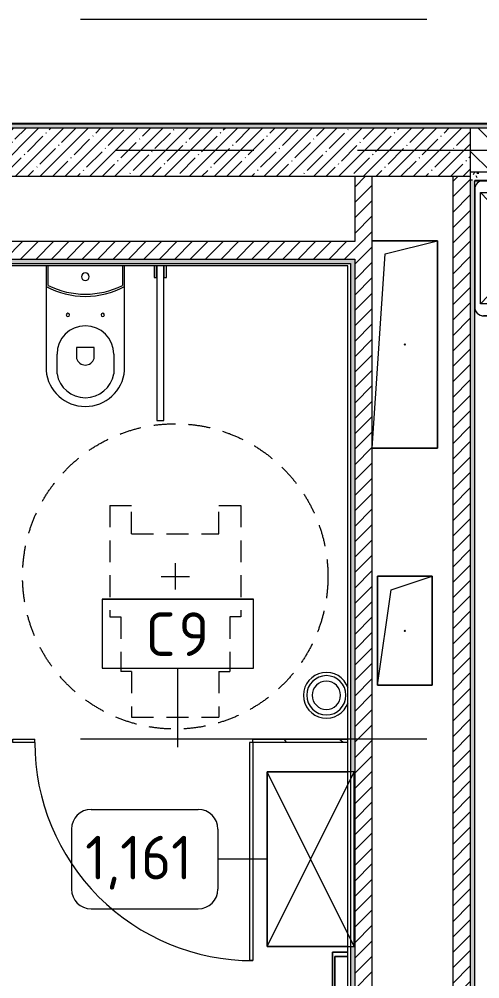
# Model space of a CAD drawing. Header units: millimetres. Extents: x 957 to 67880, y -2706 to 27400.
# Drawn here: x 59732 to 61844, y 6700 to 11100 of the extents above; entities that cross this region are included whole.
import ezdxf

# ---------------------------------------------------------------- set-up
doc = ezdxf.new("R2010")
doc.units = ezdxf.units.MM
doc.linetypes.add('200_ШТРИХ__ш1_п0_6_', pattern=[160, 100, -60])
doc.linetypes.add('Осевая', pattern=[3175, 635, -476.25, 1587.5, -476.25])
for name, color, linetype, lineweight in [('A-DOOR', 7, 'Continuous', 9), ('A-GENM', 7, 'Continuous', 9), ('A-GENM-IDEN', 7, 'Continuous', 9), ('A-WALL', 7, 'Continuous', 9), ('I-FURN-IDEN', 7, 'Continuous', 9), ('I-WALL', 7, 'Continuous', 9), ('P-SANR-FIXT-2', 7, 'Continuous', 13), ('Оси-2', 7, 'Осевая', 9)]:
    doc.layers.add(name, color=color, linetype=linetype, lineweight=lineweight)
for name, color, linetype, lineweight, true_color in [('A-DOOR-1', 7, 'Continuous', 9, 0xc0c0c0), ('A-WALL-1', 9, 'Continuous', 9, 0x808080), ('A-WALL-FNSH-1', 9, 'Continuous', 9, 0x808080), ('I-FURN-1', 9, 'Continuous', 9, 0x808080), ('I-FURN-2', 9, '200_ШТРИХ__ш1_п0_6_', 9, 0x808080), ('P-SANR-FIXT-1', 9, 'Continuous', 13, 0x808080)]:
    doc.layers.add(name, color=color, linetype=linetype, lineweight=lineweight, true_color=true_color)
doc.styles.add('GOST Common_4', font='GOST_Common.ttf', dxfattribs={"height": 200})
pattern_1 = [(45, (-57529.54, 0), (-35.35534, 35.35534), [])]
pattern_2 = [(0, (-57529.542, 0), (121.92, 30.48), [10.058, -81.382, 10.058, -81.382, -487.68]), (0, (-57529.542, 0), (121.92, 30.48), [-182.88, 10.058, -172.822, 10.058, -81.382, -213.36]), (0, (-57529.542, 0), (121.92, 30.48), [-457.2, 10.058, -50.902, 10.058, -142.342]), (120, (-57483.822, 15.24), (-87.356454, 90.345817), [10.058, -81.382, 10.058, -81.382, -487.68]), (120, (-57483.822, 15.24), (-87.356454, 90.345817), [-182.88, 10.058, -172.822, 10.058, -81.382, -213.36]), (120, (-57483.822, 15.24), (-87.356454, 90.345817), [-457.2, 10.058, -50.902, 10.058, -142.342]), (240, (-57468.582, 76.2), (-34.563546, -120.825817), [10.058, -81.382, 10.058, -81.382, -487.68]), (240, (-57468.582, 76.2), (-34.563546, -120.825817), [-182.88, 10.058, -172.822, 10.058, -81.382, -213.36]), (240, (-57468.582, 76.2), (-34.563546, -120.825817), [-457.2, 10.058, -50.902, 10.058, -142.342])]

# ---------------------------------------------------------------- blocks, each defined once
blk = doc.blocks.new('GM_Отверстие прямоугольное _в плите_ - Отверстие-21993933-План расстановки мебели и оборудования 3 этажа в осях 23-33')
at = {"layer": 'A-GENM'}
for p, q in [((-150, 475), (150, 475)), ((150, 475), (-150, 475)), ((-90, 415), (150, 475)), ((150, 475), (150, -475)), ((150, -475), (150, 475)), ((-150, -475), (-90, 415)), ((150, -475), (-150, -475)), ((-150, -475), (150, -475))]:
    blk.add_line(p, q, dxfattribs=at)
for start, end in [(360, 180), (180, 360)]:
    blk.add_arc((0, 0), 2.5, start, end, dxfattribs=at)
blk = doc.blocks.new('GM_Отверстие прямоугольное _в плите_ - Отверстие-21609826-План расстановки мебели и оборудования 3 этажа в осях 23-33')
at = {"layer": 'A-GENM'}
for p, q in [((-125, -250), (-125, 250)), ((-125, 250), (125, 250)), ((125, 250), (-125, 250)), ((-125, 250), (-125, -250)), ((-62.5, 187.5), (125, 250)), ((125, 250), (125, -250)), ((125, -250), (125, 250)), ((-125, -250), (-62.5, 187.5)), ((125, -250), (-125, -250)), ((-125, -250), (125, -250))]:
    blk.add_line(p, q, dxfattribs=at)
for start, end in [(360, 180), (180, 360)]:
    blk.add_arc((0, 0), 2.5, start, end, dxfattribs=at)
blk = doc.blocks.new('FRT_2D_Символ _разворот МГН_1 - D1_4_Символ доступности разворота МГН _360__-18618045-План расстановки мебели и оборудования 3 этажа в осях 23-33')
at = {"layer": 'I-FURN-1'}
for p, q in [((0, 60.4), (0, -59.6)), ((-65, 0), (65, 0))]:
    blk.add_line(p, q, dxfattribs=at)
at = {"layer": 'I-FURN-2'}
for p, q in [((-300, 325.4), (-300, -185.8)), ((-300, 325.4), (-200, 325.4)), ((-200, 195.4), (-200, 325.4)), ((200, 325.4), (300, 325.4)), ((200, 195.4), (200, 325.4)), ((300, 325.4), (300, -185.8)), ((-200, 195.4), (200, 195.4)), ((-300, -185.8), (-250, -185.8)), ((-250, -185.8), (-250, -435.8)), ((300, -185.8), (250, -185.8)), ((250, -185.8), (250, -435.8)), ((-200, -435.8), (-250, -435.8)), ((-200, -435.8), (-200, -645.8)), ((200, -435.8), (250, -435.8)), ((200, -435.8), (200, -645.8)), ((-200, -645.8), (200, -645.8))]:
    blk.add_line(p, q, dxfattribs=at)
blk.add_circle((0, 0), 700, dxfattribs=at)
blk = doc.blocks.new('Bed - Small Sizes - 1_118-V69-План расстановки мебели и оборудования 3 этажа в осях 23-33')
at = {"layer": 'I-FURN-1'}
for p, q in [((247.3, 1550), (-292.7, 1550)), ((-292.7, 1550), (247.3, 1550)), ((-332.7, 460), (-332.7, 1510)), ((287.3, 657.7), (287.3, 1510)), ((287.3, 1510), (287.3, 1460)), ((287.3, 1460), (287.3, 657.7)), ((287.3, 657.7), (-212.7, 460)), ((-212.7, 460), (287.3, 657.7)), ((-212.7, 460), (287.3, 657.7)), ((287.3, 460), (287.3, 657.7)), ((287.3, 657.7), (287.3, 510)), ((287.3, 510), (287.3, 657.7)), ((287.3, 657.7), (287.3, 510)), ((287.3, 510), (287.3, 460)), ((287.3, 90), (287.3, 510)), ((287.3, 510), (287.3, 90)), ((-212.7, 460), (-332.7, 460)), ((-332.7, 460), (-212.7, 460)), ((-332.7, 40), (-332.7, 460)), ((-332.7, 460), (-212.7, 460)), ((-277.5, 446.2), (-242.7, 420)), ((-277.5, 26.2), (-277.5, 446.2)), ((-277.5, 446.2), (232.5, 446.2)), ((-277.5, 446.2), (232.5, 446.2)), ((-277.5, 26.2), (-277.5, 446.2)), ((287.3, 460), (-212.7, 460)), ((-212.7, 460), (287.3, 460)), ((-212.7, 460), (287.3, 460)), ((287.3, 460), (-212.7, 460)), ((-212.7, 460), (287.3, 460)), ((232.5, 446.2), (197.3, 420)), ((232.5, 446.2), (232.5, 26.2)), ((232.5, 446.2), (232.5, 26.2)), ((287.3, 40), (287.3, 460)), ((287.3, 460), (287.3, 90)), ((287.3, 90), (287.3, 40)), ((287.3, 40), (287.3, 90)), ((287.3, 90), (287.3, 40)), ((-277.5, 26.2), (-242.7, 60)), ((232.5, 26.2), (197.3, 60)), ((-292.7, 0), (247.3, 0)), ((247.3, 0), (-292.7, 0)), ((232.5, 26.2), (-277.5, 26.2)), ((232.5, 26.2), (-277.5, 26.2)), ((247.3, 0), (-292.7, 0))]:
    blk.add_line(p, q, dxfattribs=at)
for centre, start, end in [((-292.7, 1510), 90, 180), ((-292.7, 1510), 120, 135), ((-292.7, 1510), 105, 120), ((-292.7, 1510), 90, 105), ((247.3, 1510), 360, 90), ((247.3, 1510), 30, 90), ((-292.7, 1510), 165, 180), ((-292.7, 1510), 135, 165), ((247.3, 1510), 15, 30), ((247.3, 1510), 0, 15), ((-292.7, 40), 180, 270), ((-292.7, 40), 180, 270), ((-292.7, 40), 180, 270), ((-292.7, 40), 180, 270), ((247.3, 40), 270, 360), ((247.3, 40), 270, 0), ((247.3, 40), 270, 360), ((247.3, 40), 270, 285), ((247.3, 40), 285, 300), ((247.3, 40), 300, 330), ((247.3, 40), 330, 345), ((247.3, 40), 345, 360)]:
    blk.add_arc(centre, 40, start, end, dxfattribs=at)
blk = doc.blocks.new('Шкаф параметрический - 1_161-25595840-План расстановки мебели и оборудования 3 этажа в осях 23-33')
at = {"layer": 'I-FURN-1'}
for p, q in [((0, 0), (800, 400)), ((0, 400), (800, 0)), ((800, 400), (0, 400)), ((0, 400), (0, 0)), ((0, 29), (0, 400)), ((0, 400), (800, 400)), ((800, 0), (800, 400)), ((800, 400), (800, 29)), ((0, 0), (800, 0))]:
    blk.add_line(p, q, dxfattribs=at)
blk = doc.blocks.new('Вешалка - 1_25-V100-План расстановки мебели и оборудования 3 этажа в осях 23-33')
at = {"layer": 'I-FURN-1'}
for p, q in [((350, 55), (-350, 55)), ((-350, 55), (-350, -16)), ((-350, -16), (-350, 55)), ((-350, 55), (350, 55)), ((-330.4, -16), (-330.4, 44.4)), ((-330.4, -16), (-330.4, 44.4)), ((-330.4, 44.4), (330.2, 44.4)), ((330.2, 44.4), (-330.4, 44.4)), ((330.2, 44.4), (330.2, -16)), ((330.2, -16), (330.2, 44.4)), ((350, -16), (350, 55)), ((350, 55), (350, -16))]:
    blk.add_line(p, q, dxfattribs=at)
blk = doc.blocks.new('131_Сантехническая перегородка_Дверь МГН 2 - СД-1-V198-План расстановки мебели и оборудования 3 этажа в осях 23-33')
at = {"layer": 'A-DOOR'}
h = blk.add_hatch(dxfattribs=at)
h.set_pattern_fill('FP_61', color=256, style=0, pattern_type=2)
h.set_pattern_definition([(288.435, (118234.71, 7791), (416.50086, -832.99954), [158.05, -1159.038]), (319.399, (118284.69, 7641.06), (2499.010644, -2082.486787), [76.799, -3763.143]), (316.848, (117926.5, 7591.08), (6247.5402574, -5830.957739), [182.691, -8951.868]), (289.983, (118059.78, 7466.13), (1249.49393, -3332.002656), [97.5, -4777.508]), (270, (118093.1, 7791), (416.5, -416.5), [83.3, -333.2]), (298.443, (118093.1, 7707.7), (-2915.5071394, 5414.4962996), [227.365, -11140.87]), (264.289, (118201.39, 7507.78), (416.5263, 3748.496867), [83.716, -4102.058]), (309.806, (118193.06, 7424.48), (-1666.01521, 2082.48651), [65.059, -3187.91])])
h.paths.add_polyline_path([(10, 8), (-426, 8), (-426, -8), (10, -8)])
at = {"layer": 'A-DOOR-1'}
for p, q in [((10, 1008), (26, 1008)), ((10, 8), (10, 1008)), ((26, 8), (26, 1008)), ((10, 8), (26, 8))]:
    blk.add_line(p, q, dxfattribs=at)
blk.add_arc((10, 8), 1000, 360, 90, dxfattribs=at)
at = {"layer": 'A-GENM'}
for p, q in [((-426, 8), (10, 8)), ((10, 8), (10, -8)), ((1010, 8), (1110, 8)), ((1010, 8), (1010, -8)), ((1110, 8), (1110, -8)), ((10, -8), (-426, -8)), ((1110, -8), (1010, -8))]:
    blk.add_line(p, q, dxfattribs=at)
blk = doc.blocks.new('132_МГН_Поручень для унитаза_тип откидной - ПР 1Р-V213-План расстановки мебели и оборудования 3 этажа в осях 23-33')
at = {"layer": 'A-GENM'}
for p, q in [((-16, 738), (-16, 29.2)), ((16, 738), (-16, 738)), ((16, 29.2), (16, 738)), ((-28.2, 83), (-28.2, 29.2)), ((-17, 83), (-28.2, 83)), ((-17, 29.2), (-17, 83)), ((17, 83), (17, 29.2)), ((28.2, 83), (17, 83)), ((28.2, 29.2), (28.2, 83))]:
    blk.add_line(p, q, dxfattribs=at)
blk = doc.blocks.new('WC Seat_2 with Cistern-Wall Based - SE21-33487045-План расстановки мебели и оборудования 3 этажа в осях 23-33')
at = {"layer": 'P-SANR-FIXT-1'}
for p, q in [((-55, 485.5), (-55, 100.5)), ((-5, 410.5), (-5, 500.5)), ((255, 500.5), (255, 410.5)), ((305, 100.5), (305, 485.5)), ((85, 430.5), (85, 380.5)), ((165, 380.5), (165, 430.5)), ((85, 380.5), (165, 380.5)), ((-55, 100.5), (-55, 5.5)), ((-45, 5.5), (-45, 95.6)), ((295, 95.6), (295, 5.5)), ((305, 5.5), (305, 100.5))]:
    blk.add_line(p, q, dxfattribs=at)
for centre, radius, start, end in [((125, 469.8), 180.7, 4.9791, 175.0209), ((125, 478.7), 131.8, 9.5273, 170.4727), ((125, 418.8), 41.7, 16.2602, 163.7398), ((125, 410.5), 130, 180, 360), ((45, 230.5), 7.5, 0, 180), ((45, 230.5), 7.5, 180, 360), ((205, 230.5), 7.5, 0, 180), ((205, 230.5), 7.5, 180, 360), ((125, -237), 382.5, 61.9275, 118.0725), ((125, -247), 382.5, 63.6122, 116.3878), ((125, 55.5), 17.5, 0, 180), ((125, 55.5), 17.5, 180, 360)]:
    blk.add_arc(centre, radius, start, end, dxfattribs=at)
blk = doc.blocks.new('мусорная корзина - Round_ Metal-V220-План расстановки мебели и оборудования 3 этажа в осях 23-33')
at = {"layer": 'P-SANR-FIXT-1'}
for radius, start, end in [(105, 19.0807, 180), (90, 360, 180), (65, 0, 180), (105, 180, 340.9193), (90, 180, 360), (65, 180, 360)]:
    blk.add_arc((0, 0), radius, start, end, dxfattribs=at)
blk = doc.blocks.new('Марка_Мебель - В прямоуг_Balcon_Марка-25523697-План расстановки мебели и оборудования 3 этажа в осях 23-33')
at = {"layer": 'I-FURN-IDEN'}
for p, q in [((-2.455, 2.278), (2.455, 2.278)), ((-3.355, 1.378), (-3.355, -1.384)), ((3.355, 1.378), (3.355, -1.378)), ((-2.461, -2.278), (2.455, -2.278))]:
    blk.add_line(p, q, dxfattribs=at)
for centre, radius, start, end in [((-2.455, 1.378), 0.9, 90, 180), ((2.455, 1.378), 0.9, 0, 90), ((-2.461, -1.384), 0.893, 180, 270), ((2.455, -1.378), 0.9, 270, 0)]:
    blk.add_arc(centre, radius, start, end, dxfattribs=at)
blk = doc.blocks.new('Mark Reiling - Mark Reiling-26174330-План расстановки мебели и оборудования 3 этажа в осях 23-33')
at = {"layer": 'A-GENM-IDEN'}
for p, q in [((-3.47, 1.49), (-3.47, -1.663)), ((-3.47, 1.49), (3.47, 1.49)), ((3.47, 1.49), (-3.47, 1.49)), ((-3.47, 1.49), (-3.47, -1.663)), ((3.47, -1.663), (3.47, 1.49)), ((3.47, -1.663), (3.47, 1.49)), ((-3.47, -1.663), (3.47, -1.663)), ((-3.47, -1.663), (3.47, -1.663))]:
    blk.add_line(p, q, dxfattribs=at)

msp = doc.modelspace()

# ---------------------------------------------------------------- hatches: boundary and pattern name
at = {"layer": 'I-WALL'}
h = msp.add_hatch(dxfattribs=at)
h.set_pattern_fill('FP_35', color=256, style=0, pattern_type=2)
h.set_pattern_definition(pattern_2)
h.paths.add_polyline_path([(61800.5, 10600), (63680.5, 10600), (63680.5, 10620), (53650.5, 10620), (53650.5, 10608), (53680.5, 10608), (53680.5, 10600), (60085.7, 10600)])
h.paths.add_polyline_path([(49905, 10600), (50120.5, 10600), (50120.5, 10608), (50175.5, 10608), (50175.5, 10620), (47565.5, 10620), (47565.5, 10608), (47595.5, 10608), (47595.5, 10600), (49840.5, 10600)])
h.paths.add_polyline_path([(51630.5, 10600), (52670.5, 10600), (52670.5, 10608), (52700.5, 10608), (52700.5, 10620), (51575.5, 10620), (51575.5, 10608), (51630.5, 10608), (51630.5, 10601)])
h.paths.add_polyline_path([(44178.3, 10600), (46085.5, 10600.2), (46085.5, 10608), (46115.5, 10608), (46115.5, 10620), (43299.5, 10620), (43299.5, 10600), (44133.5, 10600)])
h = msp.add_hatch(dxfattribs=at)
h.set_pattern_fill('FP_3', color=256, style=0, pattern_type=2)
h.set_pattern_definition([(135, (-57529.54, 0), (-70.71068, -70.71068), [])])
h.paths.add_polyline_path([(61800.5, 10400), (63680.5, 10400.4), (63680.5, 10600), (61800.5, 10600)])
h.paths.add_polyline_path([(53871, 10400), (54400.5, 10400), (54400.5, 10600), (53650.5, 10600), (53650.5, 10400), (53722.8, 10400)])
h.paths.add_polyline_path([(52220.5, 10400), (52700.5, 10400), (52700.5, 10600), (51575.5, 10600), (51575.5, 10400), (52140.5, 10400)])
h.paths.add_polyline_path([(50175.5, 10400), (50175.5, 10600), (49820.5, 10600), (49820.5, 10400), (50120.5, 10400)])
h = msp.add_hatch(dxfattribs=at)
h.set_pattern_fill('FP_4', color=256, style=0, pattern_type=2)
h.set_pattern_definition([(45, (-57529.54, 0), (-57.024626, 57.024626), []), (45, (-57472.52, 0), (-57.024626, 57.024626), [100.806, -20.161, 3.353, -16.808])])
h.paths.add_polyline_path([(54619, 10380), (61800.5, 10380), (61800.5, 10600), (54400.5, 10600), (54400.5, 10380), (54480.5, 10380)])
h = msp.add_hatch(dxfattribs=at)
h.set_pattern_fill('FP_35', color=256, style=0, pattern_type=2)
h.set_pattern_definition(pattern_2)
h.paths.add_polyline_path([(62630.9, 10360), (63660.5, 10360), (63660.5, 10400), (61800.5, 10400), (61800.5, 10360), (62280.5, 10360)])
h = msp.add_hatch(dxfattribs=at)
h.set_pattern_fill('FP_5', color=256, style=0, pattern_type=2)
h.set_pattern_definition(pattern_1)
h.paths.add_polyline_path([(61350.5, 5400), (61350.5, 10380), (61270.5, 10380), (61270.5, 5400)])
h = msp.add_hatch(dxfattribs=at)
h.set_pattern_fill('FP_5', color=256, style=0, pattern_type=2)
h.set_pattern_definition(pattern_1)
h.paths.add_polyline_path([(61800.5, 5400), (61800.5, 10380), (61720.5, 10380), (61720.5, 5400)])
h = msp.add_hatch(dxfattribs=at)
h.set_pattern_fill('FP_35', color=256, style=0, pattern_type=2)
h.set_pattern_definition(pattern_2)
h.paths.add_polyline_path([(61820.5, 5180), (61820.5, 10360), (61800.5, 10360), (61800.5, 5180)])
h = msp.add_hatch(dxfattribs=at)
h.set_pattern_fill('FP_5', color=256, style=0, pattern_type=2)
h.set_pattern_definition(pattern_1)
h.paths.add_polyline_path([(58017.7, 10000), (61270.5, 10000), (61270.5, 10080), (54480.5, 10080), (54480.5, 10000), (57858.7, 10000)])
h = msp.add_hatch(dxfattribs=at)
h.set_pattern_fill('FP_35', color=256, style=0, pattern_type=2)
h.set_pattern_definition(pattern_2)
h.paths.add_polyline_path([(61270.5, 9980), (61270.1, 10000), (54480.5, 10000), (54480.5, 9980), (61266.2, 9980)])
h = msp.add_hatch(dxfattribs=at)
h.set_pattern_fill('FP_35', color=256, style=0, pattern_type=2)
h.set_pattern_definition(pattern_2)
h.paths.add_polyline_path([(61250.5, 5420), (61270.5, 5420), (61270.5, 9980), (61250.5, 9980), (61250.5, 7648.5), (61268.5, 7648.5), (61268.5, 6848.5), (61250.5, 6848.5), (61250.5, 5453.7)])

# ---------------------------------------------------------------- linework, layer by layer
at = {"layer": 'A-GENM-IDEN'}
msp.add_line((60459.7, 7761.4), (60459.7, 8120.5), dxfattribs=at)
at = {"layer": 'A-WALL'}
for p, q in [((53650.5, 10620), (63660.5, 10620)), ((61270.5, 10000), (61270.5, 5400))]:
    msp.add_line(p, q, dxfattribs=at)
at = {"layer": 'A-WALL-1'}
for p, q in [((63680.5, 10600), (53680.5, 10600)), ((61800.5, 10600), (61800.5, 2980)), ((61800.5, 10400), (63680.5, 10400)), ((54400.5, 10380), (61800.5, 10380)), ((61270.5, 10380), (61270.5, 10080)), ((61350.5, 5400), (61350.5, 10380)), ((61720.5, 10380), (61720.5, 5400)), ((61820.5, 10360), (61821.5, 10360)), ((61820.5, 5160), (61820.5, 10360)), ((61270.5, 10080), (54480.5, 10080)), ((54480.5, 10000), (61270.5, 10000)), ((54500.5, 9980), (61250.5, 9980)), ((61250.5, 9980), (61250.5, 5420))]:
    msp.add_line(p, q, dxfattribs=at)
at = {"layer": 'A-WALL-FNSH-1'}
for p, q in [((63659.5, 10621), (53650.5, 10621)), ((65475.5, 10360), (61821.5, 10360)), ((61821.5, 5159), (61821.5, 10359)), ((61821.5, 10359), (65475.5, 10359))]:
    msp.add_line(p, q, dxfattribs=at)
at = {"layer": 'I-FURN-IDEN'}
msp.add_line((60868.5, 7248.5), (60643.2, 7248.5), dxfattribs=at)
at = {"layer": 'I-WALL'}
for p, q in [((61239.5, 9969), (54511.5, 9969)), ((61239.5, 5431), (61239.5, 9969))]:
    msp.add_line(p, q, dxfattribs=at)
at = {"layer": 'Оси-2'}
for p, q in [((27152.2, 11100), (65200.5, 11100)), ((28422.2, 10500), (65200.5, 10500)), ((27152.2, 7800), (65200.5, 7800))]:
    msp.add_line(p, q, dxfattribs=at)

# ---------------------------------------------------------------- block references
at = {"layer": 'A-GENM'}
for name, p in [('GM_Отверстие прямоугольное _в плите_ - Отверстие-21993933-План расстановки мебели и оборудования 3 этажа в осях 23-33', (61500.5, 9608.3)), ('GM_Отверстие прямоугольное _в плите_ - Отверстие-21609826-План расстановки мебели и оборудования 3 этажа в осях 23-33', (61500.5, 8295.8))]:
    msp.add_blockref(name, p, dxfattribs=at)
at = {"layer": 'A-GENM', "rotation": 180}
msp.add_blockref('131_Сантехническая перегородка_Дверь МГН 2 - СД-1-V198-План расстановки мебели и оборудования 3 этажа в осях 23-33', (60813.5, 7791), dxfattribs=at)
at = {"layer": 'A-GENM-IDEN', "xscale": 99.99999999999993, "yscale": 99.99999999999993, "zscale": 99.99999999999993}
msp.add_blockref('Mark Reiling - Mark Reiling-26174330-План расстановки мебели и оборудования 3 этажа в осях 23-33', (60459.7, 8291), dxfattribs=at)
at = {"layer": 'I-FURN-1'}
for name, p, rotation in [('Bed - Small Sizes - 1_118-V69-План расстановки мебели и оборудования 3 этажа в осях 23-33', (61820.5, 10027.3), 270), ('Шкаф параметрический - 1_161-25595840-План расстановки мебели и оборудования 3 этажа в осях 23-33', (61268.5, 6848.5), 89.9999999999999), ('Вешалка - 1_25-V100-План расстановки мебели и оборудования 3 этажа в осях 23-33', (61223.4, 6471.6), 89.99999999999984)]:
    msp.add_blockref(name, p, dxfattribs=dict(at, rotation=rotation))
msp.add_blockref('FRT_2D_Символ _разворот МГН_1 - D1_4_Символ доступности разворота МГН _360__-18618045-План расстановки мебели и оборудования 3 этажа в осях 23-33', (60447.7, 8544.9), dxfattribs=at)
at = {"layer": 'I-FURN-IDEN', "xscale": 99.99999999999993, "yscale": 99.99999999999993, "zscale": 99.99999999999993}
msp.add_blockref('Марка_Мебель - В прямоуг_Balcon_Марка-25523697-План расстановки мебели и оборудования 3 этажа в осях 23-33', (60307.7, 7248.5), dxfattribs=at)
at = {"layer": 'P-SANR-FIXT-1', "rotation": 180}
msp.add_blockref('WC Seat_2 with Cistern-Wall Based - SE21-33487045-План расстановки мебели и оборудования 3 этажа в осях 23-33', (60160.5, 9974.5), dxfattribs=at)
at = {"layer": 'P-SANR-FIXT-1'}
msp.add_blockref('мусорная корзина - Round_ Metal-V220-План расстановки мебели и оборудования 3 этажа в осях 23-33', (61140.5, 7999.8), dxfattribs=at)
at = {"layer": 'P-SANR-FIXT-2', "rotation": 180}
msp.add_blockref('132_МГН_Поручень для унитаза_тип откидной - ПР 1Р-V213-План расстановки мебели и оборудования 3 этажа в осях 23-33', (60379, 9998.2), dxfattribs=at)

# ---------------------------------------------------------------- texts
at = {"layer": 'A-GENM-IDEN', "char_height": 200, "width": 176.371, "attachment_point": 1, "style": 'GOST Common_4'}
for s, insert in [('\\fGOST Common|b0|i0|c204|p34|;С', (60317.6, 8380.1)), ('\\fGOST Common|b0|i0|c204|p34|;9', (60463.1, 8380.1))]:
    msp.add_mtext(s, dxfattribs=dict(at, insert=insert))
at = {"layer": 'I-FURN-IDEN', "insert": (60034.7, 7355.5), "char_height": 200, "width": 625.316, "attachment_point": 1, "style": 'GOST Common_4'}
msp.add_mtext('1,161', dxfattribs=at)

doc.saveas('drawing.dxf')
